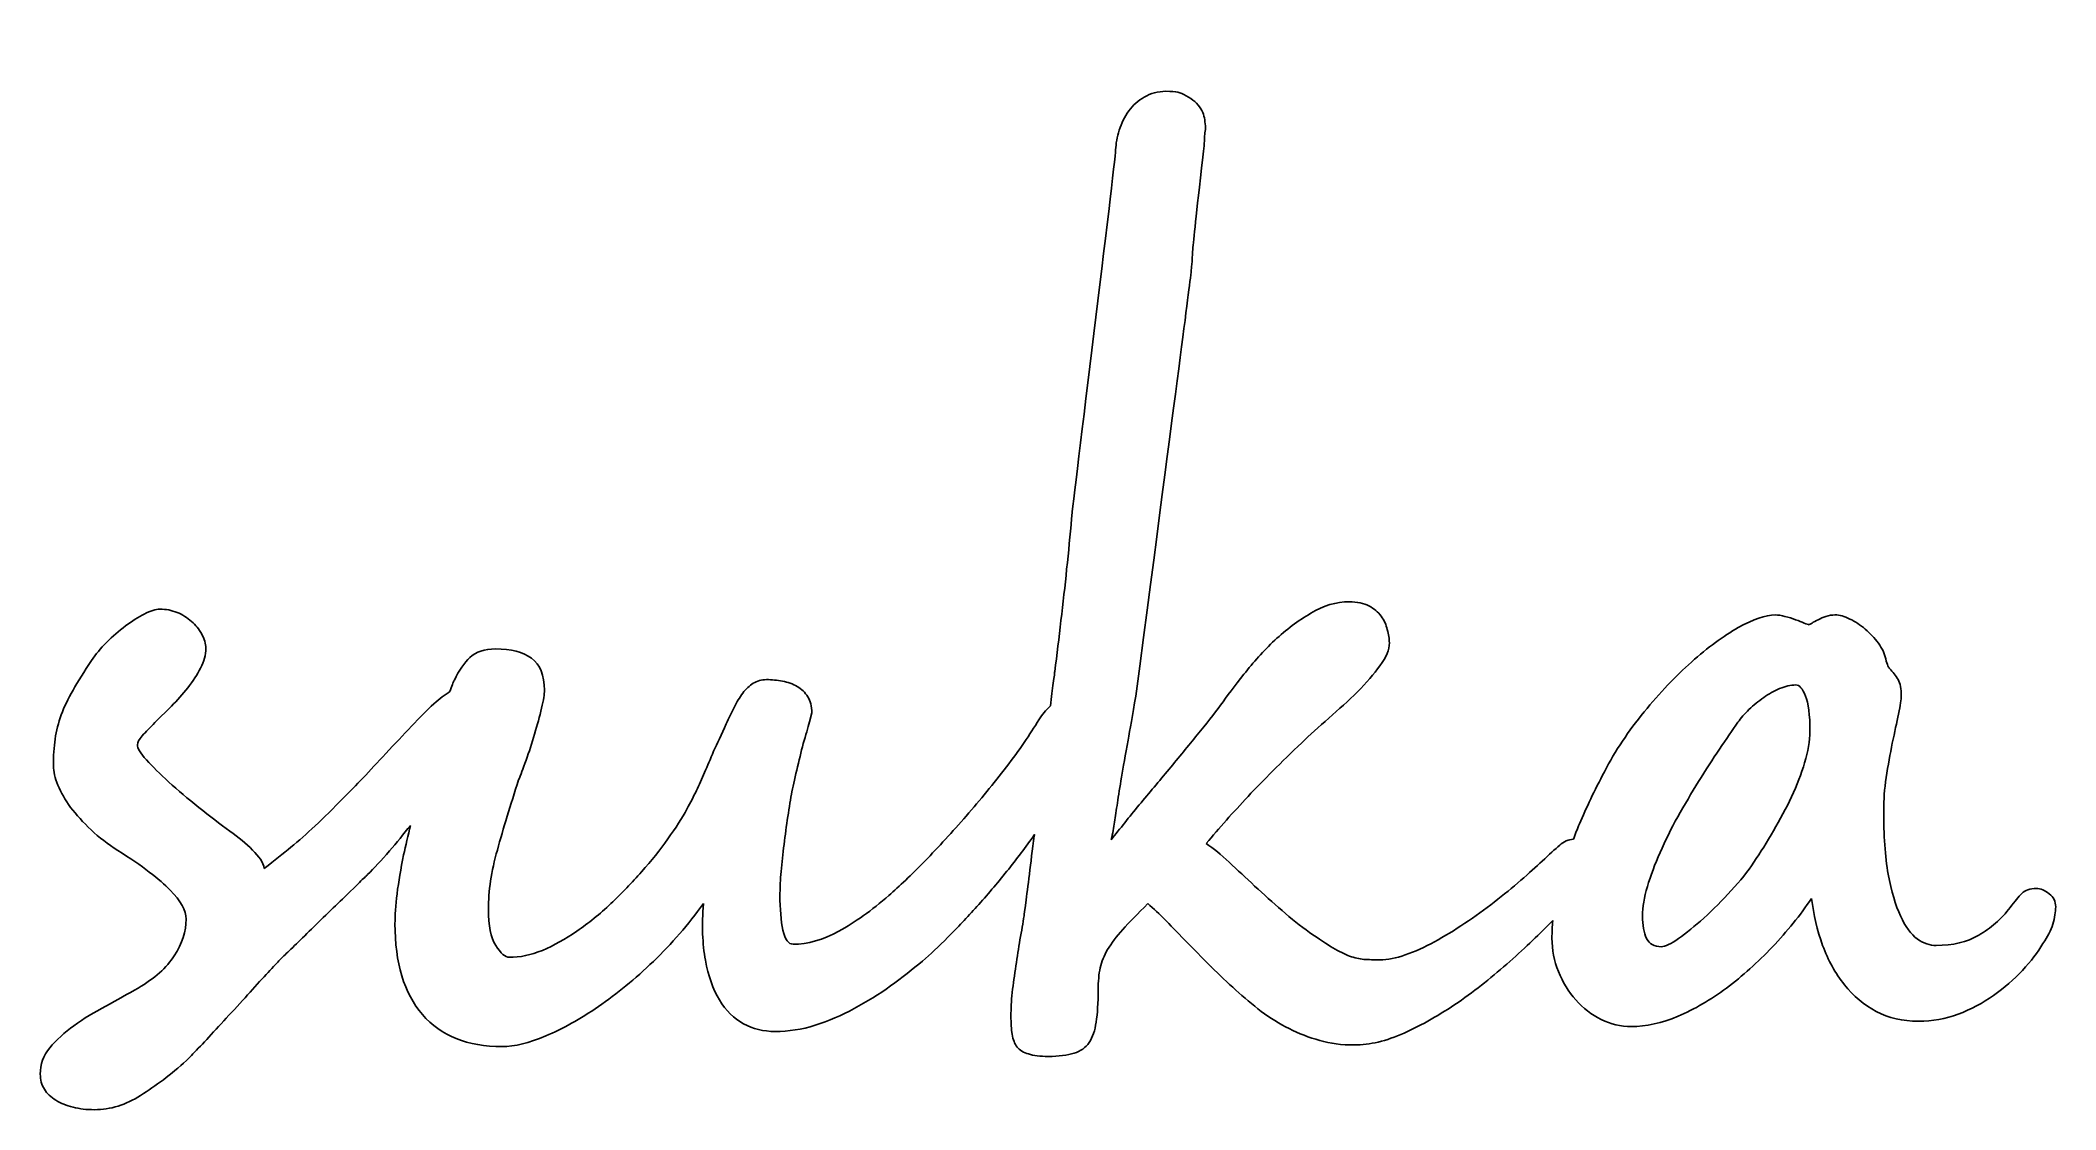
# Model space of a CAD drawing. Extents: x 49 to 149, y 147 to 200.
import ezdxf

# ---------------------------------------------------------------- set-up
doc = ezdxf.new("R2010")
doc.units = 0
doc.layers.add('Layer_1', color=7, linetype='CONTINUOUS')

msp = doc.modelspace()

# ---------------------------------------------------------------- linework, layer by layer
at = {"layer": 'Layer_1', "color": 7}
for points in [[(105.310085, 197.15442), (105.310085, 197.154415)], [(136.55171, 167.703084), (136.55171, 167.703084)], [(55.145486, 165.833539), (55.958331, 166.646382)], [(87.618564, 165.874179), (87.740484, 166.321245)], [(64.554145, 157.176765), (65.285699, 157.908319)], [(106.374912, 154.900809), (107.553531, 153.72219)]]:
    msp.add_lwpolyline(points, close=True, dxfattribs=at)
for points in [[(103.814454, 167.154413), (108.090595, 199.685578), (105.763122, 182.073599), (107.138978, 193.880688)], [(105.310085, 197.154415), (104.903657, 197.154415), (104.544664, 197.059588), (104.233074, 196.869915)], [(106.309882, 196.936977), (105.998292, 197.113092), (105.865524, 197.15442), (105.310085, 197.15442)], [(103.460872, 196.179001), (103.257652, 195.894504), (103.101857, 195.576141), (102.993484, 195.22391)], [(104.233074, 196.869915), (103.93503, 196.6938), (103.677624, 196.463501), (103.460872, 196.179001)], [(107.041436, 196.286703), (106.878868, 196.544109), (106.635022, 196.760873), (106.309882, 196.936977)], [(107.258877, 195.542957), (107.218198, 195.813907), (107.204005, 196.042857), (107.041436, 196.286703)], [(102.993484, 195.22391), (102.88509, 194.885227), (102.824122, 194.56009), (102.810595, 194.248499)], [(107.220269, 194.876419), (107.220269, 195.052545), (107.29956, 195.285562), (107.258877, 195.542957)], [(102.810595, 194.248499), (102.78353, 193.516946), (100.691783, 176.766275), (100.62405, 175.95343)], [(107.138978, 193.880688), (107.193184, 194.314209), (107.220269, 194.64612), (107.220269, 194.876419)], [(100.62405, 175.95343), (100.55632, 175.140587), (100.474978, 174.307425), (100.380193, 173.453943)], [(100.380193, 173.453943), (100.298905, 172.614007), (100.204078, 171.760514), (100.095696, 170.893485)], [(54.617143, 171.218621), (54.319097, 171.0696), (54.007506, 170.873165), (53.682369, 170.629316)], [(55.389334, 171.462481), (55.186126, 171.462481), (54.928733, 171.38119), (54.617143, 171.218621)], [(56.242828, 171.299913), (55.971877, 171.408283), (55.687378, 171.462481), (55.389334, 171.462481)], [(56.954062, 170.852845), (56.750853, 171.042506), (56.513778, 171.191528), (56.242828, 171.299913)], [(112.49156, 171.259267), (111.868387, 170.893479), (111.2723, 170.446425), (110.703304, 169.918079)], [(114.401733, 171.828264), (113.765003, 171.828264), (113.128287, 171.638591), (112.49156, 171.259267)], [(115.377143, 171.625055), (115.119748, 171.76053), (114.794611, 171.828264), (114.401733, 171.828264)], [(115.986777, 171.11703), (115.837756, 171.320236), (115.634547, 171.48958), (115.377143, 171.625055)], [(116.291594, 170.446425), (116.237399, 170.690273), (116.135799, 170.913821), (115.986777, 171.11703)], [(135.535647, 171.177987), (135.0615, 171.177987), (134.451863, 170.968008), (133.706754, 170.548033)], [(136.023353, 171.096699), (135.847249, 171.150874), (135.684681, 171.177987), (135.535647, 171.177987)], [(136.55171, 170.93413), (136.389141, 171.001863), (136.213026, 171.056059), (136.023353, 171.096699)], [(138.055466, 171.096699), (137.919979, 171.056016), (137.791289, 171.001832), (137.669357, 170.93413)], [(138.502531, 171.177987), (138.353509, 171.177987), (138.204476, 171.150866), (138.055466, 171.096699)], [(139.234085, 170.974779), (138.97669, 171.110245), (138.732844, 171.177987), (138.502531, 171.177987)], [(53.682369, 170.629316), (53.357232, 170.385459), (53.045642, 170.114517), (52.747599, 169.816474)], [(57.462087, 170.222891), (57.340159, 170.466748), (57.170817, 170.676729), (56.954062, 170.852845)], [(57.665295, 169.511657), (57.665295, 169.755505), (57.597562, 169.992589), (57.462087, 170.222891)], [(100.095696, 170.893485), (100.000858, 170.040002), (99.899261, 169.200067), (99.790879, 168.373678)], [(116.393206, 169.796151), (116.393206, 169.999359), (116.359328, 170.216123), (116.291594, 170.446425)], [(133.706754, 170.548033), (132.961642, 170.12807), (132.18944, 169.559076), (131.390153, 168.841069)], [(136.978444, 170.771562), (136.856526, 170.825768), (136.714278, 170.879966), (136.55171, 170.93413)], [(137.222303, 170.690282), (137.181652, 170.690282), (137.100375, 170.717403), (136.978444, 170.771562)], [(137.364552, 170.771562), (137.283252, 170.717398), (137.235827, 170.690282), (137.222303, 170.690282)], [(137.669357, 170.93413), (137.54744, 170.879924), (137.445832, 170.825737), (137.364552, 170.771562)], [(140.006287, 170.466753), (139.76243, 170.683508), (139.505027, 170.85285), (139.234085, 170.974779)], [(140.656564, 169.775831), (140.466891, 170.033234), (140.250136, 170.263536), (140.006287, 170.466753)], [(52.747599, 169.816474), (52.449552, 169.51843), (52.198933, 169.220387), (51.995713, 168.922343)], [(57.401127, 168.536246), (57.577231, 168.87493), (57.665295, 169.200067), (57.665295, 169.511657)], [(70.77239, 169.064591), (70.487893, 168.79365), (70.2305, 168.421091), (70.000187, 167.946929)], [(72.05262, 169.491337), (71.49717, 169.491337), (71.070436, 169.349088), (70.77239, 169.064591)], [(73.820553, 169.023951), (73.400581, 169.335542), (72.811267, 169.491337), (72.05262, 169.491337)], [(74.47083, 167.438904), (74.47083, 168.197562), (74.254064, 168.725908), (73.820553, 169.023951)], [(110.703304, 169.918079), (110.147865, 169.389734), (109.639828, 168.827522), (109.179216, 168.231435)], [(115.925817, 168.658169), (116.237399, 169.078144), (116.393206, 169.457467), (116.393206, 169.796151)], [(141.022341, 169.003637), (140.968143, 169.261032), (140.846215, 169.518424), (140.656564, 169.775831)], [(141.123949, 168.658169), (141.096828, 168.725902), (141.062989, 168.841057), (141.022341, 169.003637)], [(51.995713, 168.922343), (51.629937, 168.366904), (51.32512, 167.872425), (51.081271, 167.438904)], [(56.771173, 167.560835), (57.028568, 167.885972), (57.238547, 168.211109), (57.401127, 168.536246)], [(99.790879, 168.373678), (99.790879, 168.333038), (99.763814, 168.136602), (99.709599, 167.784361)], [(109.179216, 168.231435), (108.718604, 167.648903), (108.332507, 167.140866), (108.020917, 166.707347)], [(114.808158, 167.357621), (115.255223, 167.804686), (115.627774, 168.238197), (115.925817, 168.658169)], [(131.390153, 168.841069), (130.590846, 168.136597), (129.805108, 167.310208), (129.032903, 166.36189)], [(141.205229, 168.515932), (141.178164, 168.556591), (141.151062, 168.604005), (141.123949, 168.658169)], [(141.631975, 167.967255), (141.523593, 168.170463), (141.381353, 168.353352), (141.205229, 168.515932)], [(51.081271, 167.438904), (50.837414, 167.018932), (50.640979, 166.612506), (50.491957, 166.219636)], [(55.958331, 166.646382), (56.256363, 166.944425), (56.527313, 167.249242), (56.771173, 167.560835)], [(69.782758, 167.379976), (69.53559, 167.214151), (69.278652, 167.028846), (68.984137, 166.76831)], [(70.000187, 167.946929), (69.951744, 167.859742), (69.865835, 167.612648), (69.782758, 167.379976)], [(74.328579, 166.544773), (74.423405, 166.951198), (74.47083, 167.249242), (74.47083, 167.438904)], [(84.306224, 167.296655), (84.15721, 167.093447), (84.014962, 166.856375), (83.879487, 166.585422)], [(84.834569, 167.784361), (84.644919, 167.662432), (84.468803, 167.499864), (84.306224, 167.296655)], [(85.484843, 167.967249), (85.240995, 167.967249), (85.024239, 167.906292), (84.834569, 167.784361)], [(86.277365, 167.885972), (86.019973, 167.940136), (85.755793, 167.967249), (85.484843, 167.967249)], [(87.00893, 167.621792), (86.792164, 167.75727), (86.548318, 167.845321), (86.277365, 167.885972)], [(87.537276, 167.113767), (87.401801, 167.330522), (87.225686, 167.499864), (87.00893, 167.621792)], [(87.740484, 166.321245), (87.740484, 166.646382), (87.672751, 166.910558), (87.537276, 167.113767)], [(99.709599, 167.784361), (99.676023, 167.493122), (99.627614, 167.088745), (99.575476, 166.658576)], [(103.428357, 164.959743), (103.523192, 165.474541), (103.651885, 166.206095), (103.814454, 167.154413)], [(113.385679, 166.057073), (113.886931, 166.490592), (114.361093, 166.924102), (114.808158, 167.357621)], [(134.2351, 166.483813), (134.46541, 166.700568), (134.709258, 166.897003), (134.966662, 167.073127)], [(134.966662, 167.073127), (135.224057, 167.262789), (135.488234, 167.411813), (135.759184, 167.520184)], [(135.759184, 167.520184), (136.043673, 167.642112), (136.30785, 167.703084), (136.55171, 167.703084)], [(136.55171, 167.703084), (136.741371, 167.703084), (136.90394, 167.520184), (137.039415, 167.154407)], [(137.039415, 167.154407), (137.188437, 166.802177), (137.262943, 166.219636), (137.262943, 165.406794)], [(141.794543, 167.154413), (141.794543, 167.506643), (141.740345, 167.777593), (141.631975, 167.967255)], [(141.652295, 166.26029), (141.74713, 166.693801), (141.794543, 166.991844), (141.794543, 167.154413)], [(50.491957, 166.219636), (50.356513, 165.826766), (50.254913, 165.427122), (50.18714, 165.020697)], [(68.984137, 166.76831), (68.645453, 166.45672), (68.272903, 166.084169), (67.866477, 165.650651)], [(73.983122, 165.264554), (74.118589, 165.725157), (74.233744, 166.151903), (74.328579, 166.544773)], [(83.879487, 166.585422), (83.757558, 166.328018), (83.628857, 166.057076), (83.493381, 165.772579)], [(99.575476, 166.658576), (99.356161, 166.462525), (99.159207, 166.240038), (98.998365, 165.975788)], [(108.020917, 166.707347), (107.69578, 166.260282), (107.309683, 165.7658), (106.862618, 165.223911)], [(112.044491, 164.837814), (112.437362, 165.217146), (112.884427, 165.623552), (113.385679, 166.057073)], [(129.032903, 166.36189), (128.260712, 165.427117), (127.603662, 164.43817), (127.061762, 163.395015)], [(133.686434, 165.853859), (133.835456, 166.057068), (134.018345, 166.267058), (134.2351, 166.483813)], [(141.347478, 164.817494), (141.469406, 165.359386), (141.571004, 165.840318), (141.652295, 166.26029)], [(50.18714, 165.020697), (50.132973, 164.627827), (50.10586, 164.180761), (50.10586, 163.679509)], [(54.271675, 164.736197), (54.271675, 164.844582), (54.352963, 164.993604), (54.515532, 165.183265)], [(54.515532, 165.183265), (54.691647, 165.372927), (54.901629, 165.589691), (55.145486, 165.833539)], [(67.866477, 165.650651), (67.473596, 165.230679), (67.053632, 164.78361), (66.606567, 164.309463)], [(73.556376, 163.964006), (73.705398, 164.383967), (73.847638, 164.817488), (73.983122, 165.264554)], [(83.493381, 165.772579), (83.249533, 165.244223), (83.039551, 164.790384), (82.863425, 164.41106)], [(87.313747, 164.797168), (87.435665, 165.217132), (87.537284, 165.576136), (87.618564, 165.874179)], [(98.998365, 165.975788), (98.564847, 165.244234), (98.029717, 164.465258), (97.393001, 163.638869)], [(106.862618, 165.223911), (106.415552, 164.682019), (105.948164, 164.113034), (105.460459, 163.516944)], [(132.771981, 164.512671), (133.110664, 165.013924), (133.415481, 165.460989), (133.686434, 165.853859)], [(137.262943, 165.406794), (137.262943, 164.919086), (137.17489, 164.397514), (136.998764, 163.842078)], [(54.71874, 163.984326), (54.420697, 164.32301), (54.271675, 164.573629), (54.271675, 164.736197)], [(66.606567, 164.309463), (65.780189, 163.415329), (65.089275, 162.690549), (64.533825, 162.135102)], [(82.863425, 164.41106), (82.700868, 164.031737), (82.551846, 163.679509), (82.416371, 163.354369)], [(86.98861, 163.476301), (87.096981, 163.936901), (87.205366, 164.377194), (87.313747, 164.797168)], [(103.10322, 163.130838), (103.1845, 163.618544), (103.292882, 164.228177), (103.428357, 164.959743)], [(109.382425, 162.175756), (110.141083, 162.975054), (111.028429, 163.8624), (112.044491, 164.837814)], [(131.73561, 162.907304), (132.08784, 163.476301), (132.433297, 164.011419), (132.771981, 164.512671)], [(141.042661, 163.110518), (141.137496, 163.706605), (141.239093, 164.275591), (141.347478, 164.817494)], [(50.10586, 163.679509), (50.10586, 163.408556), (50.180378, 163.090204), (50.329389, 162.724416)], [(55.836399, 162.886984), (55.389334, 163.293412), (55.016784, 163.659189), (54.71874, 163.984326)], [(73.1906, 162.988595), (73.285426, 163.218894), (73.407355, 163.544031), (73.556376, 163.964006)], [(82.416371, 163.354369), (82.280895, 163.042779), (82.145418, 162.744736), (82.009942, 162.460239)], [(86.724434, 162.27735), (86.792175, 162.616034), (86.880229, 163.015686), (86.98861, 163.476301)], [(97.393001, 163.638869), (96.756271, 162.812469), (96.09245, 161.999627), (95.401525, 161.200339)], [(102.900012, 161.850619), (102.954209, 162.216396), (103.021963, 162.643133), (103.10322, 163.130838)], [(105.460459, 163.516944), (104.972753, 162.934414), (104.478274, 162.345098), (103.977022, 161.74901)], [(127.061762, 163.395015), (126.574065, 162.460256), (126.160866, 161.599989), (125.822182, 160.81424)], [(136.998764, 163.842078), (136.836206, 163.286628), (136.619443, 162.724416), (136.34849, 162.155422)], [(140.92073, 161.505153), (140.92073, 161.992859), (140.961381, 162.527978), (141.042661, 163.110518)], [(50.329389, 162.724416), (50.478411, 162.372185), (50.688392, 162.0064), (50.959343, 161.627076)], [(57.319839, 161.627076), (56.777946, 162.060595), (56.283468, 162.480567), (55.836399, 162.886984)], [(64.533825, 162.135102), (63.991922, 161.579663), (63.51099, 161.105504), (63.091029, 160.712634)], [(72.1339, 159.513683), (72.431944, 160.583921), (72.784174, 161.742231), (73.1906, 162.988595)], [(82.009942, 162.460239), (81.874467, 162.175742), (81.718683, 161.870933), (81.542557, 161.545796)], [(86.521225, 160.99712), (86.588925, 161.471281), (86.656669, 161.898027), (86.724434, 162.27735)], [(107.309683, 159.838826), (107.946402, 160.597484), (108.637316, 161.37646), (109.382425, 162.175756)], [(130.699239, 161.159691), (131.037923, 161.755778), (131.38338, 162.338319), (131.73561, 162.907304)], [(136.34849, 162.155422), (136.077551, 161.586436), (135.779504, 161.024224), (135.454367, 160.468777)], [(50.959343, 161.627076), (51.24384, 161.261299), (51.582523, 160.888738), (51.975393, 160.509414)], [(58.864246, 160.448457), (58.376529, 160.800696), (57.861739, 161.193566), (57.319839, 161.627076)], [(81.542557, 161.545796), (81.298709, 161.098731), (80.980345, 160.604252), (80.587466, 160.06236)], [(95.401525, 161.200339), (94.710611, 160.41459), (94.026471, 159.669479), (93.349104, 158.965018)], [(103.977022, 161.74901), (103.489317, 161.152932), (103.028713, 160.577153), (102.595195, 160.021714)], [(102.757763, 160.895528), (102.798454, 161.180025), (102.845805, 161.498389), (102.900012, 161.850619)], [(129.825428, 159.391755), (130.082832, 159.974295), (130.374102, 160.563601), (130.699239, 161.159691)], [(141.144269, 158.31475), (140.995236, 159.181779), (140.92073, 160.245243), (140.92073, 161.505153)], [(51.975393, 160.509414), (52.368275, 160.143637), (52.808567, 159.804954), (53.296264, 159.493363)], [(59.981905, 159.513683), (59.670315, 159.825274), (59.297753, 160.136864), (58.864246, 160.448457)], [(63.091029, 160.712634), (62.671054, 160.319752), (62.27141, 159.967522), (61.892078, 159.655932)], [(66.789455, 159.473043), (67.128731, 159.867037), (67.475687, 160.29882), (67.823797, 160.737012)], [(67.823797, 160.737012), (67.70473, 160.23992), (67.580939, 159.736077), (67.48038, 159.269835)], [(80.587466, 160.06236), (80.208143, 159.520457), (79.774632, 158.978565), (79.286916, 158.436673)], [(86.338337, 159.615292), (86.392489, 160.075895), (86.453449, 160.536508), (86.521225, 160.99712)], [(97.413318, 158.456993), (97.901015, 159.066629), (98.354865, 159.669479), (98.774829, 160.265569)], [(98.774829, 160.224934), (98.680033, 159.520462), (98.598713, 158.883735), (98.53098, 158.31475)], [(98.774829, 160.265569), (98.777086, 160.268927), (98.77861, 160.27237), (98.780925, 160.275729)], [(98.780925, 160.275729), (98.778667, 160.258965), (98.777058, 160.241707), (98.774829, 160.224934)], [(102.595195, 160.021714), (102.662874, 160.333305), (102.717081, 160.624586), (102.757763, 160.895528)], [(125.523461, 160.04813), (125.282142, 160.030463), (125.054899, 159.941185), (124.846771, 159.757549)], [(125.822182, 160.81424), (125.712135, 160.54829), (125.619535, 160.300115), (125.523461, 160.04813)], [(135.454367, 160.468777), (135.12923, 159.913338), (134.804094, 159.391755), (134.478957, 158.90405)], [(53.296264, 159.493363), (54.515532, 158.721161), (55.382572, 158.064114), (55.897359, 157.522222)], [(60.571211, 158.599241), (60.503477, 158.897287), (60.307042, 159.202093), (59.981905, 159.513683)], [(61.892078, 159.655932), (61.512755, 159.344353), (61.072471, 158.992111), (60.571211, 158.599241)], [(65.692124, 158.294424), (66.017261, 158.606014), (66.383038, 158.998885), (66.789455, 159.473043)], [(67.48038, 159.269835), (67.344894, 158.578921), (67.236521, 157.935421), (67.155243, 157.339333)], [(71.686843, 156.567128), (71.686843, 157.474808), (71.835854, 158.456993), (72.1339, 159.513683)], [(86.196088, 158.294424), (86.236748, 158.714388), (86.284161, 159.15468), (86.338337, 159.615292)], [(108.447662, 158.904055), (108.041237, 159.283379), (107.661913, 159.594969), (107.309683, 159.838826)], [(124.846771, 159.757549), (124.61647, 159.55434), (124.325188, 159.290161), (123.972958, 158.965024)], [(129.195472, 157.70511), (129.358051, 158.247002), (129.568033, 158.809214), (129.825428, 159.391755)], [(65.285699, 157.908319), (65.502485, 158.111547), (65.637949, 158.240249), (65.692124, 158.294424)], [(79.286916, 158.436673), (78.812768, 157.894772), (78.304731, 157.366427), (77.762839, 156.851628)], [(86.155448, 157.278362), (86.155448, 157.549315), (86.168967, 157.887999), (86.196088, 158.294424)], [(93.349104, 158.965018), (92.671728, 158.274104), (92.075638, 157.70511), (91.56085, 157.258045)], [(95.929882, 156.709379), (96.431125, 157.264815), (96.925604, 157.847359), (97.413318, 158.456993)], [(98.53098, 158.31475), (98.463216, 157.745764), (98.402298, 157.271606), (98.348092, 156.892274)], [(109.707561, 157.725436), (109.274043, 158.13185), (108.854079, 158.52472), (108.447662, 158.904055)], [(122.916267, 158.009933), (122.509842, 157.657703), (122.069558, 157.298688), (121.595399, 156.932911)], [(123.972958, 158.965024), (123.674914, 158.680538), (123.322684, 158.362174), (122.916267, 158.009933)], [(134.478957, 158.90405), (134.180913, 158.456993), (133.808363, 157.989607), (133.361297, 157.501902)], [(141.753903, 156.241997), (141.510046, 156.770342), (141.306827, 157.461256), (141.144269, 158.31475)], [(55.897359, 157.522222), (56.425716, 156.993876), (56.689885, 156.512944), (56.689885, 156.079423)], [(63.619374, 156.282631), (63.958058, 156.607768), (64.269648, 156.905815), (64.554145, 157.176765)], [(67.155243, 157.339333), (67.087468, 156.75679), (67.053632, 156.262311), (67.053632, 155.855897)], [(86.297685, 155.530757), (86.202861, 156.004908), (86.155448, 156.587448), (86.155448, 157.278362)], [(91.56085, 157.258045), (90.707357, 156.512944), (89.880979, 155.923628), (89.081681, 155.490109)], [(111.06908, 156.506177), (110.608468, 156.912602), (110.154627, 157.319008), (109.707561, 157.725436)], [(128.951626, 156.241991), (128.951626, 156.675513), (129.032914, 157.163218), (129.195472, 157.70511)], [(133.361297, 157.501902), (132.914229, 157.014196), (132.460402, 156.560358), (131.99979, 156.140383)], [(135.393399, 154.697601), (136.124961, 155.469795), (136.775238, 156.275864), (137.344221, 157.115799)], [(137.344221, 157.115799), (137.439059, 156.302957), (137.621947, 155.523992), (137.892897, 154.778881)], [(147.504762, 157.054842), (147.423474, 156.946457), (147.321874, 156.817756), (147.199945, 156.668745)], [(147.768942, 157.359659), (147.687662, 157.278379), (147.5996, 157.17677), (147.504762, 157.054842)], [(148.073748, 157.542547), (147.965377, 157.501907), (147.863766, 157.440947), (147.768942, 157.359659)], [(148.500496, 157.603507), (148.337925, 157.603507), (148.195676, 157.583187), (148.073748, 157.542547)], [(149.13045, 157.339339), (148.913695, 157.515454), (148.703702, 157.603507), (148.500496, 157.603507)], [(149.455587, 156.689065), (149.455587, 156.960015), (149.347205, 157.17677), (149.13045, 157.339339)], [(56.689885, 156.079423), (56.689885, 155.483347), (56.49345, 154.880483), (56.100579, 154.27085)], [(62.684601, 155.368189), (62.982644, 155.666235), (63.294237, 155.971041), (63.619374, 156.282631)], [(72.05262, 154.778875), (71.808761, 155.171757), (71.686843, 155.767832), (71.686843, 156.567128)], [(77.762839, 156.851628), (77.220947, 156.336818), (76.658738, 155.882979), (76.076195, 155.490109)], [(79.876232, 153.986353), (80.783901, 154.866937), (81.610299, 155.82203), (82.355399, 156.851628)], [(82.355399, 156.851628), (82.274142, 155.781379), (82.307978, 154.846608), (82.457011, 154.047321)], [(94.487086, 155.1853), (94.961233, 155.659451), (95.442165, 156.167487), (95.929882, 156.709379)], [(98.2668, 156.241997), (98.212605, 155.889767), (98.144852, 155.496899), (98.063595, 155.063378)], [(98.348092, 156.892274), (98.307409, 156.526528), (98.280327, 156.30973), (98.2668, 156.241997)], [(103.16418, 155.571403), (103.489317, 155.923645), (103.902516, 156.350381), (104.403768, 156.851634)], [(104.403768, 156.851634), (104.688256, 156.621332), (104.993073, 156.336835), (105.31821, 155.998151)], [(112.430588, 155.429155), (111.983523, 155.740745), (111.529693, 156.099748), (111.06908, 156.506177)], [(121.595399, 156.932911), (121.134787, 156.567125), (120.647082, 156.214906), (120.132283, 155.87622)], [(122.367593, 153.986358), (123.168958, 154.695749), (123.87626, 155.372764), (124.499274, 156.018471)], [(124.499274, 156.018471), (124.474805, 155.719666), (124.460663, 155.427148), (124.460663, 155.144658)], [(129.154834, 155.124332), (129.019356, 155.408829), (128.951626, 155.781379), (128.951626, 156.241991)], [(131.99979, 156.140383), (131.552721, 155.733966), (131.132749, 155.395282), (130.739879, 155.124332)], [(142.587066, 155.104018), (142.275475, 155.334331), (141.997763, 155.713651), (141.753903, 156.241997)], [(147.199945, 156.668745), (146.75288, 156.086202), (146.231308, 155.62559), (145.635221, 155.286906)], [(149.313338, 155.835583), (149.408174, 156.16072), (149.455587, 156.445205), (149.455587, 156.689065)], [(61.892078, 154.595987), (62.122389, 154.826288), (62.386557, 155.083692), (62.684601, 155.368189)], [(67.053632, 155.855897), (67.053632, 153.918619), (67.507474, 152.414863), (68.41514, 151.344614)], [(76.076195, 155.490109), (75.507201, 155.097239), (74.938204, 154.778875), (74.369219, 154.535027)], [(86.805722, 154.839835), (86.575409, 154.839835), (86.406067, 155.070145), (86.297685, 155.530757)], [(89.081681, 155.490109), (88.295932, 155.056599), (87.537276, 154.839835), (86.805722, 154.839835)], [(93.227175, 154.006673), (93.606499, 154.33181), (94.026462, 154.724688), (94.487086, 155.1853)], [(98.063595, 155.063378), (97.995881, 154.643406), (97.928117, 154.209895), (97.860386, 153.76283)], [(102.412306, 154.575672), (102.601968, 154.887262), (102.85259, 155.219173), (103.16418, 155.571403)], [(105.31821, 155.998151), (105.656894, 155.659468), (106.009124, 155.293691), (106.374912, 154.900809)], [(113.588887, 154.656952), (113.290844, 154.846614), (112.904747, 155.104018), (112.430588, 155.429155)], [(120.132283, 155.87622), (119.631028, 155.537536), (119.129768, 155.232711), (118.628516, 154.961769)], [(124.460663, 155.144658), (124.460663, 154.562117), (124.569045, 154.006678), (124.7858, 153.478333)], [(129.886397, 154.717915), (129.534166, 154.717915), (129.29031, 154.853382), (129.154834, 155.124332)], [(130.739879, 155.124332), (130.360547, 154.853382), (130.076059, 154.717915), (129.886397, 154.717915)], [(143.521828, 154.778881), (143.210238, 154.778881), (142.898647, 154.887262), (142.587066, 155.104018)], [(145.635221, 155.286906), (145.052689, 154.948222), (144.348228, 154.778881), (143.521828, 154.778881)], [(148.825633, 154.880489), (149.055932, 155.205626), (149.2185, 155.523992), (149.313338, 155.835583)], [(56.100579, 154.27085), (55.721244, 153.674771), (55.125157, 153.139644), (54.312323, 152.665482)], [(60.936988, 153.640896), (61.180813, 153.89833), (61.336609, 154.060899), (61.404373, 154.128601)], [(61.404373, 154.128601), (61.499208, 154.223436), (61.661777, 154.379231), (61.892078, 154.595987)], [(72.723214, 154.189561), (72.520006, 154.189561), (72.296469, 154.386005), (72.05262, 154.778875)], [(74.369219, 154.535027), (73.800233, 154.304716), (73.25156, 154.189561), (72.723214, 154.189561)], [(82.457011, 154.047321), (82.606021, 153.261572), (82.836331, 152.604525), (83.147924, 152.076168)], [(91.64213, 152.767093), (92.211124, 153.187054), (92.73947, 153.600256), (93.227175, 154.006673)], [(102.046518, 153.661221), (102.114263, 153.9728), (102.236191, 154.277629), (102.412306, 154.575672)], [(114.42205, 154.250535), (114.178204, 154.34537), (113.900478, 154.480837), (113.588887, 154.656952)], [(115.133295, 154.087967), (114.902993, 154.11506), (114.66591, 154.169278), (114.42205, 154.250535)], [(115.925817, 154.067647), (115.627774, 154.067647), (115.363597, 154.074448), (115.133295, 154.087967)], [(117.185717, 154.311495), (116.725105, 154.148896), (116.305141, 154.067647), (115.925817, 154.067647)], [(118.628516, 154.961769), (118.140807, 154.690819), (117.659875, 154.474064), (117.185717, 154.311495)], [(133.117438, 152.665488), (133.916745, 153.261578), (134.675392, 153.938945), (135.393399, 154.697601)], [(137.892897, 154.778881), (138.163839, 154.047327), (138.522851, 153.397053), (138.969908, 152.828059)], [(147.809582, 153.53929), (148.229543, 153.999905), (148.568238, 154.44697), (148.825633, 154.880489)], [(60.103822, 152.726442), (60.428962, 153.078672), (60.706686, 153.383501), (60.936988, 153.640896)], [(77.153206, 151.751031), (78.060883, 152.374212), (78.968552, 153.119324), (79.876232, 153.986353)], [(97.860386, 153.76283), (97.792633, 153.315764), (97.731693, 152.875481), (97.677486, 152.441962)], [(101.944921, 152.563879), (101.944921, 152.997401), (101.978787, 153.363175), (102.046518, 153.661221)], [(107.553531, 153.72219), (107.959957, 153.315764), (108.366374, 152.929656), (108.772799, 152.563879)], [(119.807143, 151.954257), (120.701277, 152.577437), (121.554748, 153.254793), (122.367593, 153.986358)], [(124.7858, 153.478333), (125.002567, 152.949988), (125.287052, 152.482602), (125.639282, 152.076174)], [(146.366783, 152.299714), (146.908675, 152.679034), (147.389607, 153.092236), (147.809582, 153.53929)], [(54.312323, 152.665482), (53.811063, 152.380996), (53.275944, 152.082953), (52.706959, 151.771363)], [(59.087772, 151.608794), (59.453549, 152.001662), (59.792232, 152.374212), (60.103822, 152.726442)], [(83.147924, 152.076168), (83.473061, 151.547823), (83.872713, 151.154953), (84.346864, 150.897549)], [(89.833554, 151.649431), (90.470282, 151.988115), (91.073145, 152.360665), (91.64213, 152.767093)], [(97.677486, 152.441962), (97.636807, 152.021987), (97.616526, 151.63589), (97.616526, 151.28366)], [(101.843309, 150.978843), (101.911043, 151.398818), (101.944921, 151.927152), (101.944921, 152.563879)], [(108.772799, 152.563879), (109.179216, 152.198094), (109.59918, 151.845872), (110.032698, 151.507189)], [(125.639282, 152.076174), (126.005071, 151.669757), (126.425043, 151.34462), (126.899193, 151.100763)], [(130.719559, 151.263332), (131.532393, 151.615562), (132.3317, 152.082959), (133.117438, 152.665488)], [(138.969908, 152.828059), (139.416973, 152.27262), (139.945319, 151.832325), (140.554953, 151.507189)], [(144.619167, 151.36494), (145.255897, 151.6088), (145.838438, 151.92039), (146.366783, 152.299714)], [(52.706959, 151.771363), (52.137962, 151.473316), (51.609617, 151.148179), (51.121911, 150.795949)], [(58.051401, 150.491132), (58.376538, 150.843362), (58.721995, 151.215913), (59.087772, 151.608794)], [(68.41514, 151.344614), (69.336367, 150.287924), (70.657235, 149.75957), (72.377757, 149.75957)], [(74.531787, 150.287915), (75.371723, 150.640145), (76.245537, 151.127851), (77.153206, 151.751031)], [(87.903053, 150.816269), (88.566873, 151.033024), (89.210374, 151.310748), (89.833554, 151.649431)], [(97.616526, 151.28366), (97.616526, 150.93143), (97.636818, 150.626613), (97.677486, 150.369209)], [(110.032698, 151.507189), (110.479767, 151.182052), (110.940379, 150.897555), (111.414537, 150.653706)], [(117.124757, 150.430169), (118.018879, 150.836583), (118.913024, 151.34462), (119.807143, 151.954257)], [(126.899193, 151.100763), (127.373352, 150.870461), (127.874604, 150.755306), (128.402949, 150.755306)], [(128.402949, 150.755306), (129.134514, 150.755306), (129.906705, 150.924648), (130.719559, 151.263332)], [(140.554953, 151.507189), (141.164589, 151.182052), (141.862277, 151.019483), (142.648026, 151.019483)], [(142.648026, 151.019483), (143.338939, 151.019483), (143.995987, 151.134638), (144.619167, 151.36494)], [(51.121911, 150.795949), (50.647752, 150.457265), (50.248109, 150.09148), (49.922972, 149.69861)], [(57.19791, 149.576681), (57.455314, 149.834085), (57.739811, 150.138902), (58.051401, 150.491132)], [(72.377757, 149.75957), (72.987383, 149.75957), (73.705398, 149.935685), (74.531787, 150.287915)], [(84.346864, 150.897549), (84.821031, 150.640145), (85.342603, 150.511452), (85.911588, 150.511452)], [(85.911588, 150.511452), (86.575409, 150.511452), (87.239232, 150.613052), (87.903053, 150.816269)], [(97.677486, 150.369209), (97.718138, 150.111814), (97.799415, 149.901824), (97.921343, 149.739255)], [(101.497852, 149.962784), (101.67399, 150.220176), (101.789103, 150.558871), (101.843309, 150.978843)], [(111.414537, 150.653706), (111.902243, 150.409858), (112.410268, 150.213414), (112.938614, 150.064392)], [(112.938614, 150.064392), (113.466959, 149.915359), (114.035956, 149.840864), (114.64559, 149.840864)], [(114.64559, 149.840864), (115.417792, 149.840864), (116.244181, 150.037288), (117.124757, 150.430169)], [(49.922972, 149.69861), (49.611382, 149.305739), (49.455586, 148.872221), (49.455586, 148.398062)], [(54.434243, 147.34136), (55.179352, 147.801972), (55.938011, 148.377742), (56.710202, 149.068656)], [(56.710202, 149.068656), (56.791493, 149.149944), (56.954062, 149.319286), (57.19791, 149.576681)], [(97.921343, 149.739255), (98.056821, 149.576718), (98.246483, 149.461529), (98.490329, 149.393798)], [(98.490329, 149.393798), (98.734189, 149.312561), (99.059325, 149.27187), (99.465742, 149.27187)], [(99.465742, 149.27187), (99.994088, 149.27187), (100.420833, 149.326054), (100.74597, 149.434438)], [(100.74597, 149.434438), (101.071107, 149.529262), (101.321737, 149.705377), (101.497852, 149.962784)], [(49.455586, 148.398062), (49.455586, 148.113562), (49.52332, 147.862943), (49.658795, 147.646177)], [(49.658795, 147.646177), (49.79427, 147.429422), (49.983932, 147.246533), (50.227789, 147.097511)], [(50.227789, 147.097511), (50.471649, 146.94849), (50.756134, 146.833335), (51.081271, 146.752055)], [(52.137962, 146.630126), (52.937269, 146.630126), (53.702689, 146.867201), (54.434243, 147.34136)], [(51.081271, 146.752055), (51.406411, 146.670766), (51.758638, 146.630126), (52.137962, 146.630126)]]:
    msp.add_open_spline(points, degree=3, dxfattribs=at)

doc.saveas('drawing.dxf')
